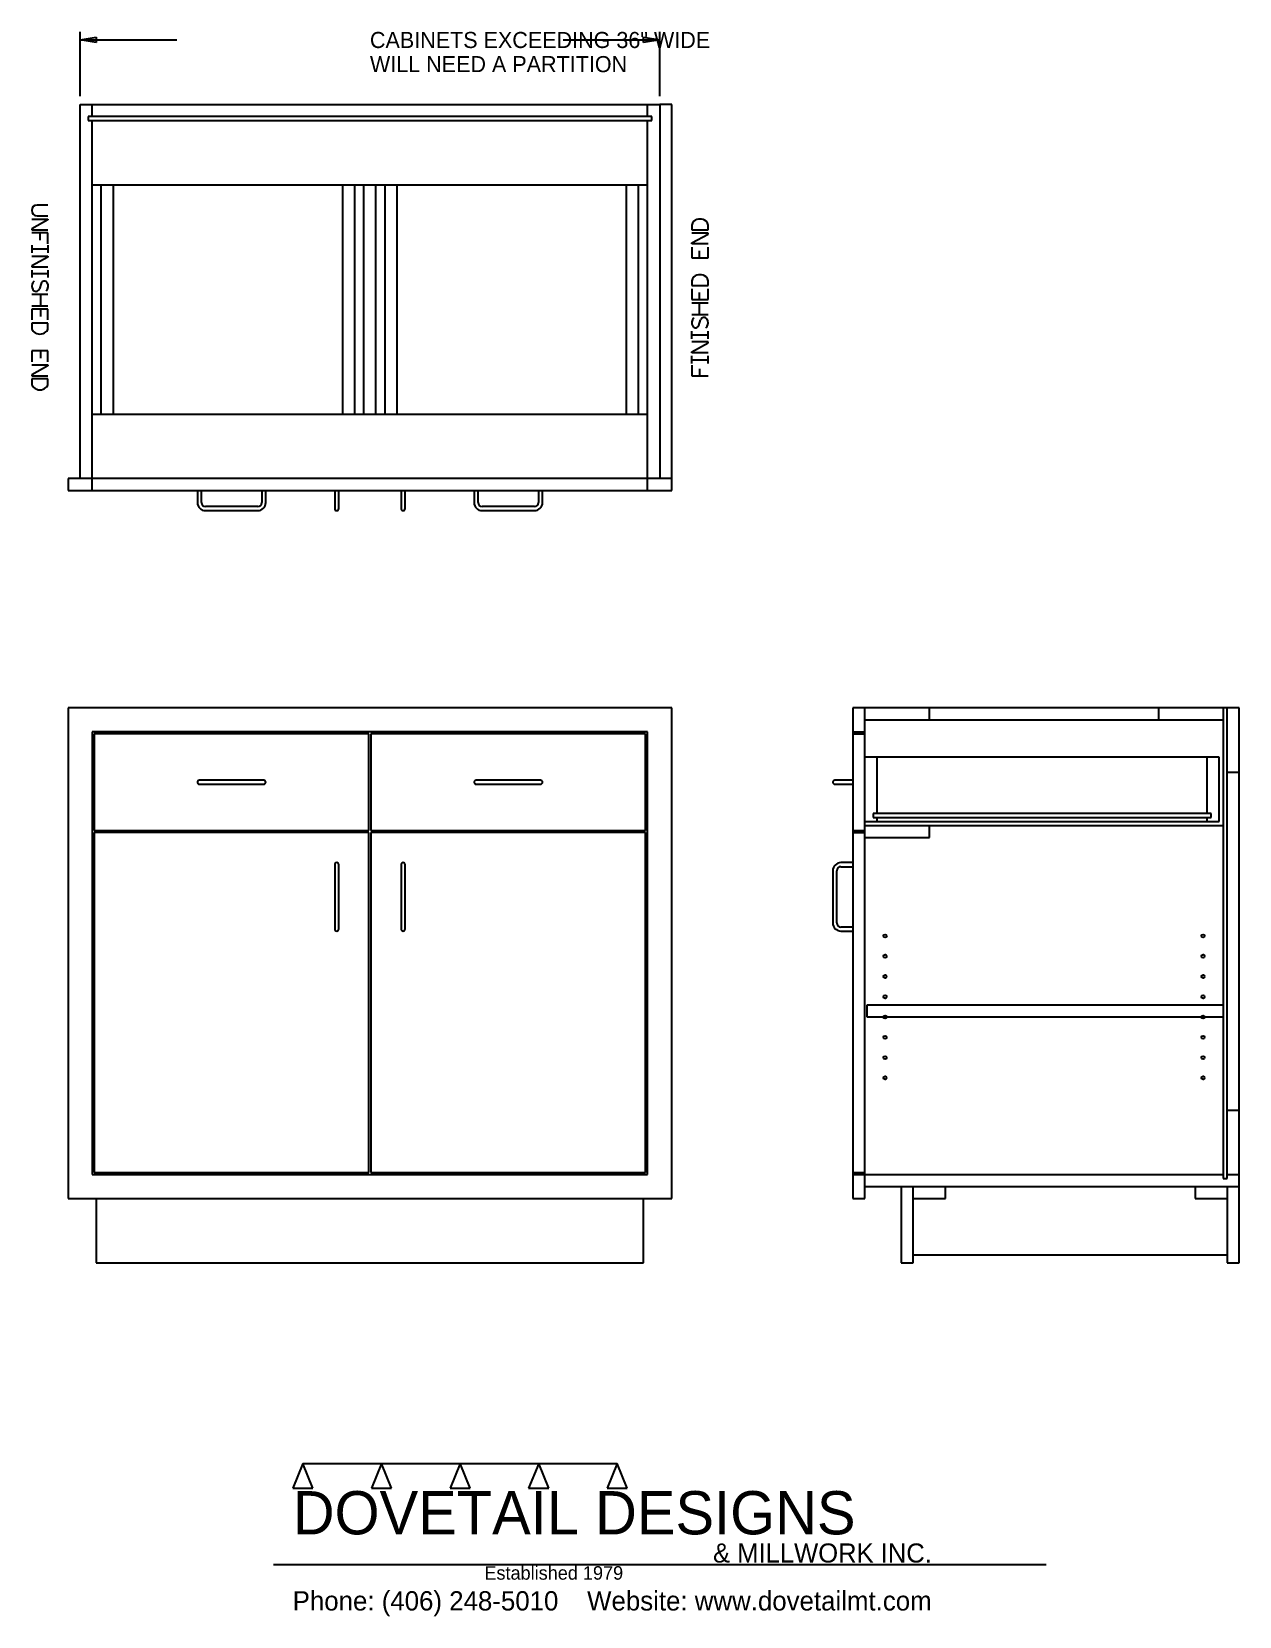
# Model space of a CAD drawing. Extents: x -3 to 72, y -22 to 76.5.
import ezdxf

# ---------------------------------------------------------------- set-up
doc = ezdxf.new("R2010")
doc.units = 0
doc.header["$MEASUREMENT"] = 0
for name, color, linetype in [('APS_GEOMETRY', 7, 'Continuous'), ('CONSTRUCTION', 7, 'Continuous'), ('DIMENSIONS', 7, 'Continuous'), ('TEXT', 7, 'Continuous')]:
    doc.layers.add(name, color=color, linetype=linetype)

msp = doc.modelspace()

# ---------------------------------------------------------------- linework, layer by layer
at = {"layer": 'APS_GEOMETRY'}
for p, q in [((0, 48.75), (0, 72)), ((0, 72), (36, 72)), ((0.75, 71.25), (0.75, 72)), ((35.25, 71.25), (35.25, 72)), ((36, 72), (36, 48.75)), ((36.75, 72), (36, 72)), ((36.75, 48.75), (36.75, 72)), ((35.5, 71.25), (0.5, 71.25)), ((0.5, 71.25), (0.5, 71)), ((0.5, 71), (35.5, 71)), ((0.75, 48), (0.75, 71)), ((35.25, 48), (35.25, 71)), ((35.5, 71), (35.5, 71.25)), ((0.75, 67), (35.25, 67)), ((1.3125, 52.75), (1.3125, 67)), ((2.0625, 52.75), (2.0625, 67)), ((16.3125, 52.75), (16.3125, 67)), ((17.0625, 52.75), (17.0625, 67)), ((17.625, 52.75), (17.625, 67)), ((18.375, 52.75), (18.375, 67)), ((18.9375, 52.75), (18.9375, 67)), ((19.6875, 52.75), (19.6875, 67)), ((33.9375, 52.75), (33.9375, 67)), ((34.6875, 52.75), (34.6875, 67)), ((0.75, 52.75), (35.25, 52.75)), ((36.75, 48.75), (-0.75, 48.75)), ((-0.75, 48.75), (-0.75, 48)), ((36.75, 48), (36.75, 48.75)), ((-0.75, 48), (36.75, 48)), ((7.28125, 48), (7.28125, 47.25)), ((7.53125, 47.25), (7.53125, 48)), ((11.28125, 48), (11.28125, 47.25)), ((11.53125, 47.25), (11.53125, 48)), ((15.8125, 48), (15.8125, 46.875)), ((16.0625, 46.875), (16.0625, 48)), ((19.9375, 48), (19.9375, 46.875)), ((20.1875, 46.875), (20.1875, 48)), ((24.46875, 48), (24.46875, 47.25)), ((24.71875, 47.25), (24.71875, 48)), ((28.46875, 48), (28.46875, 47.25)), ((28.71875, 47.25), (28.71875, 48)), ((11.03125, 47), (7.78125, 47)), ((7.78125, 46.75), (11.03125, 46.75)), ((28.21875, 47), (24.96875, 47)), ((24.96875, 46.75), (28.21875, 46.75)), ((36.75, 34.5), (-0.75, 34.5)), ((-0.75, 34.5), (-0.75, 4)), ((36.75, 4), (36.75, 34.5)), ((72, 34.5), (48, 34.5)), ((48, 34.5), (48, 4)), ((48.75, 4), (48.75, 34.5)), ((52.75, 33.75), (52.75, 34.5)), ((67, 33.75), (67, 34.5)), ((71, 34.5), (71, 5.25)), ((71.25, 5.25), (71.25, 34.5)), ((72, 0), (72, 34.5)), ((48.75, 33.75), (71, 33.75)), ((35.25, 33), (0.75, 33)), ((0.75, 33), (0.75, 5.5)), ((17.9375, 32.875), (0.875, 32.875)), ((0.875, 32.875), (0.875, 26.875)), ((17.9375, 26.875), (17.9375, 32.875)), ((35.125, 32.875), (18.0625, 32.875)), ((18.0625, 32.875), (18.0625, 26.875)), ((35.125, 26.875), (35.125, 32.875)), ((35.25, 5.5), (35.25, 33)), ((48, 33), (48.75, 33)), ((48, 32.875), (48.75, 32.875)), ((70.75, 31.4375), (48.75, 31.4375)), ((49.5, 27.9375), (49.5, 31.4375)), ((70, 27.9375), (70, 31.4375)), ((70.75, 27.4375), (70.75, 31.4375)), ((11.40625, 30), (7.40625, 30)), ((7.40625, 29.75), (11.40625, 29.75)), ((28.59375, 30), (24.59375, 30)), ((24.59375, 29.75), (28.59375, 29.75)), ((48, 30), (46.875, 30)), ((46.875, 29.75), (48, 29.75)), ((71.25, 30.5), (72, 30.5)), ((70.25, 27.9375), (49.25, 27.9375)), ((49.25, 27.9375), (49.25, 27.6875)), ((49.25, 27.6875), (70.25, 27.6875)), ((49.5, 27.4375), (49.5, 27.6875)), ((70, 27.4375), (70, 27.6875)), ((70.25, 27.6875), (70.25, 27.9375)), ((0.875, 26.875), (17.9375, 26.875)), ((17.9375, 26.75), (0.875, 26.75)), ((0.875, 26.75), (0.875, 5.625)), ((17.9375, 5.625), (17.9375, 26.75)), ((18.0625, 26.875), (35.125, 26.875)), ((35.125, 26.75), (18.0625, 26.75)), ((18.0625, 26.75), (18.0625, 5.625)), ((35.125, 5.625), (35.125, 26.75)), ((48, 26.875), (48.75, 26.875)), ((48, 26.75), (48.75, 26.75)), ((48.75, 27.4375), (70.75, 27.4375)), ((48.75, 27.1875), (71, 27.1875)), ((52.75, 26.4375), (52.75, 27.1875)), ((48.75, 26.4375), (52.75, 26.4375)), ((15.8125, 24.75), (15.8125, 20.75)), ((16.0625, 20.75), (16.0625, 24.75)), ((19.9375, 24.75), (19.9375, 20.75)), ((20.1875, 20.75), (20.1875, 24.75)), ((48, 24.875), (47.25, 24.875)), ((47.25, 24.625), (48, 24.625)), ((46.75, 24.375), (46.75, 21.125)), ((47, 21.125), (47, 24.375)), ((48, 20.875), (47.25, 20.875)), ((47.25, 20.625), (48, 20.625)), ((48.875, 15.279528), (48.875, 16.029528)), ((48.875, 16.029528), (71, 16.029528)), ((71, 15.279528), (48.875, 15.279528)), ((71.25, 9.5), (72, 9.5)), ((0.75, 5.5), (35.25, 5.5)), ((0.875, 5.625), (17.9375, 5.625)), ((18.0625, 5.625), (35.125, 5.625)), ((48, 5.625), (48.75, 5.625)), ((48, 5.5), (71, 5.5)), ((71, 5.25), (71.25, 5.25)), ((71.25, 5.5), (72, 5.5)), ((-0.75, 4), (36.75, 4)), ((1, 4), (1, 0)), ((35, 0), (35, 4)), ((48, 4), (48.75, 4)), ((48.75, 4.75), (72, 4.75)), ((51, 4.75), (51, 0)), ((51.75, 0), (51.75, 4.75)), ((51.75, 4), (53.75, 4)), ((53.75, 4), (53.75, 4.75)), ((69.25, 4.75), (69.25, 4)), ((69.25, 4), (71.25, 4)), ((71.25, 4.75), (71.25, 0)), ((1, 0), (35, 0)), ((51, 0), (51.75, 0)), ((51.75, 0.5), (71.25, 0.5)), ((71.25, 0), (72, 0))]:
    msp.add_line(p, q, dxfattribs=at)
for centre in [(50, 20.318898), (69.75, 20.318898), (50, 19.059055), (69.75, 19.059055), (50, 17.799213), (69.75, 17.799213), (50, 16.53937), (69.75, 16.53937), (50, 15.279528), (69.75, 15.279528), (50, 14.019685), (69.75, 14.019685), (50, 12.759843), (69.75, 12.759843), (50, 11.5), (69.75, 11.5)]:
    msp.add_circle(centre, 0.098425, dxfattribs=at)
for centre, radius, start, end in [((7.78125, 47.25), 0.5, 180, 270), ((7.78125, 47.25), 0.25, 180, 270), ((11.03125, 47.25), 0.25, 270, 0), ((11.03125, 47.25), 0.5, 270, 0), ((15.9375, 46.875), 0.125, 180, 0), ((20.0625, 46.875), 0.125, 180, 0), ((24.96875, 47.25), 0.5, 180, 270), ((24.96875, 47.25), 0.25, 180, 270), ((28.21875, 47.25), 0.25, 270, 0), ((28.21875, 47.25), 0.5, 270, 0), ((7.40625, 29.875), 0.125, 90, 270), ((11.40625, 29.875), 0.125, 270, 90), ((24.59375, 29.875), 0.125, 90, 270), ((28.59375, 29.875), 0.125, 270, 90), ((46.875, 29.875), 0.125, 90, 270), ((15.9375, 24.75), 0.125, 0, 180), ((20.0625, 24.75), 0.125, 0, 180), ((47.25, 24.375), 0.5, 90, 180), ((47.25, 24.375), 0.25, 90, 180), ((15.9375, 20.75), 0.125, 180, 0), ((20.0625, 20.75), 0.125, 180, 0), ((47.25, 21.125), 0.5, 180, 270), ((47.25, 21.125), 0.25, 180, 270)]:
    msp.add_arc(centre, radius, start, end, dxfattribs=at)
at = {"layer": 'CONSTRUCTION'}
for p, q in [((13.831379, -12.46178), (13.2078, -14.002913)), ((13.831379, -12.46178), (18.714561, -12.461764)), ((14.454958, -14.002913), (13.831379, -12.46178)), ((18.714561, -12.461764), (18.090982, -14.002897)), ((19.33814, -14.002897), (18.714561, -12.461764)), ((18.714561, -12.461764), (23.597731, -12.461764)), ((23.597731, -12.461764), (22.974152, -14.002897)), ((24.22131, -14.002897), (23.597731, -12.461764)), ((23.597731, -12.461764), (28.480901, -12.461764)), ((28.480901, -12.461764), (27.857322, -14.002897)), ((29.10448, -14.002897), (28.480901, -12.461764)), ((28.480901, -12.461764), (33.363373, -12.46178)), ((33.363373, -12.46178), (32.739794, -14.002913)), ((33.986952, -14.002913), (33.363373, -12.46178)), ((13.2078, -14.002913), (14.454958, -14.002913)), ((18.090982, -14.002897), (19.33814, -14.002897)), ((22.974152, -14.002897), (24.22131, -14.002897)), ((27.857322, -14.002897), (29.10448, -14.002897)), ((32.739794, -14.002913), (33.986952, -14.002913)), ((12, -18.74101), (60, -18.74101))]:
    msp.add_line(p, q, dxfattribs=at)
at = {"layer": 'DIMENSIONS'}
for p, q in [((0, 72.5), (0, 76.5)), ((0, 76), (1, 76.1667)), ((0, 76), (6, 76)), ((1, 75.8333), (0, 76)), ((1, 76.1667), (1, 75.8333)), ((30, 76), (36, 76)), ((35, 76.1667), (36, 76)), ((35, 75.8333), (35, 76.1667)), ((36, 76), (35, 75.8333)), ((36, 72.5), (36, 76.5))]:
    msp.add_line(p, q, dxfattribs=at)
at = {"layer": 'TEXT'}
for p, q in [((-2.009492, 65.741491), (-2.676159, 65.741491)), ((-2.676159, 65.074824), (-2.009492, 65.074824)), ((-3, 64.87325), (-2, 64.87325)), ((-2, 64.817695), (-3, 64.262139)), ((-3, 64.262139), (-3, 64.206584)), ((-3, 64.206584), (-2, 64.206584)), ((-2, 64.87325), (-2, 64.817695)), ((38.000001, 64.483838), (38, 64.194947)), ((38, 64.194947), (39, 64.194947)), ((39, 64.194947), (39, 64.483836)), ((-3.000239, 63.239883), (-3, 63.004224)), ((-2, 64.006584), (-3, 64.006584)), ((-2.5, 63.995473), (-2.5, 63.562139)), ((-2.000239, 63.239883), (-2, 63.004224)), ((-2, 63.339917), (-2, 64.006584)), ((39, 63.994947), (38, 63.994947)), ((38, 63.383836), (39, 63.939391)), ((38, 63.32828), (38, 63.383836)), ((39, 63.32828), (38, 63.32828)), ((38, 63.12828), (38, 62.461613)), ((39, 63.939391), (39, 63.994947)), ((39, 62.461613), (39, 63.12828)), ((-3, 63.004224), (-3.000239, 62.768565)), ((-2, 63.004224), (-3, 63.004224)), ((-3, 62.568598), (-2, 62.568598)), ((-2, 62.513043), (-3, 61.957487)), ((-2, 63.004224), (-2.000239, 62.768565)), ((-2, 62.568598), (-2, 62.513043)), ((38, 62.461613), (39, 62.461613)), ((38.466667, 62.472724), (38.466667, 62.906058)), ((-3.000239, 61.701898), (-3, 61.466239)), ((-3, 61.466239), (-3.000239, 61.230579)), ((-3, 61.957487), (-3, 61.901932)), ((-3, 61.901932), (-2, 61.901932)), ((-2, 61.466239), (-3, 61.466239)), ((-2.000239, 61.701898), (-2, 61.466239)), ((-2, 61.466239), (-2.000239, 61.230579)), ((-2, 60.188913), (-3, 60.188913)), ((-2.424632, 60.868471), (-2.535748, 60.53514)), ((-2.466667, 60.177802), (-2.466667, 59.477801)), ((38.000001, 61.0222), (38, 60.73331)), ((38, 60.73331), (39, 60.73331)), ((38, 60.53331), (38, 59.866643)), ((38.466667, 59.877754), (38.466667, 60.311087)), ((39, 60.73331), (39, 61.022199)), ((39, 59.866643), (39, 60.53331)), ((-2, 59.46669), (-3, 59.46669)), ((-2, 59.26669), (-3, 59.26669)), ((-3, 59.26669), (-3, 58.600024)), ((-2.466667, 59.255579), (-2.466667, 58.822246)), ((-2, 58.600024), (-2, 59.26669)), ((38, 59.866643), (39, 59.866643)), ((38, 59.666643), (39, 59.666643)), ((38.466667, 58.955532), (38.466667, 59.655532)), ((-2, 58.400024), (-3, 58.400024)), ((-3, 58.400024), (-3, 58.111135)), ((-2.000001, 58.111133), (-2, 58.400024)), ((38, 58.944421), (39, 58.944421)), ((38.424632, 58.264862), (38.535748, 58.598194)), ((38, 57.667095), (38.000239, 57.902754)), ((38, 57.667095), (39, 57.667095)), ((38.000239, 57.431435), (38, 57.667095)), ((39, 57.231402), (38, 57.231402)), ((38, 56.62029), (39, 57.175846)), ((39, 57.667095), (39.000239, 57.902754)), ((39.000239, 57.431435), (39, 57.667095)), ((39, 57.175846), (39, 57.231402)), ((-2, 56.67172), (-3, 56.67172)), ((-3, 56.67172), (-3, 56.005053)), ((-2.466667, 56.660609), (-2.466667, 56.227275)), ((-2, 56.005053), (-2, 56.67172)), ((38, 56.564735), (38, 56.62029)), ((39, 56.564735), (38, 56.564735)), ((38, 56.129109), (38.000239, 56.364768)), ((39, 56.129109), (39.000239, 56.364768)), ((-3, 55.805053), (-2, 55.805053)), ((-2, 55.749498), (-3, 55.193942)), ((-3, 55.193942), (-3, 55.138387)), ((-2, 55.805053), (-2, 55.749498)), ((38, 56.129109), (39, 56.129109)), ((38.000239, 55.89345), (38, 56.129109)), ((38, 55.793416), (38, 55.12675)), ((38.5, 55.137861), (38.5, 55.571194)), ((39.000239, 55.89345), (39, 56.129109)), ((-3, 55.138387), (-2, 55.138387)), ((-2, 54.938387), (-3, 54.938387)), ((-3, 54.938387), (-3, 54.649498)), ((-2.000001, 54.649496), (-2, 54.938387)), ((38, 55.12675), (39, 55.12675))]:
    msp.add_line(p, q, dxfattribs=at)
for centre, radius, start, end in [((-2.676159, 65.408157), 0.333333, 90, 270), ((38.326311, 64.48478), 0.326311, 128.7145, 180.1655), ((38.5, 64.273239), 0.600011, 50.978158, 129.021842), ((38.67369, 64.484779), 0.326311, 359.83436, 51.285807), ((38.326311, 61.023143), 0.326311, 128.7145, 180.1655), ((38.5, 60.811602), 0.600011, 50.978158, 129.021842), ((38.67369, 61.023142), 0.326311, 359.83436, 51.285807), ((-2.571213, 60.707346), 0.433656, 150.02251, 209.973977), ((-2.751049, 60.603008), 0.225744, 209.837943, 342.503854), ((-2.739354, 60.805455), 0.238989, 119.759272, 150.255342), ((-2.222825, 60.808408), 0.210556, 33.306702, 163.425563), ((-2.393348, 60.702895), 0.411044, 312.9037, 32.5462), ((-2.67369, 58.110191), 0.326311, 179.83436, 231.285807), ((-2.326311, 58.11019), 0.326311, 308.7145, 0.1655), ((38.393348, 58.430438), 0.411044, 132.9037, 212.5462), ((38.222825, 58.324925), 0.210556, 213.306702, 343.425563), ((38.751049, 58.530326), 0.225744, 29.837943, 162.503854), ((38.739354, 58.327878), 0.238989, 299.759272, 330.255342), ((38.571213, 58.425987), 0.433656, 330.02251, 29.973977), ((-2.5, 58.321731), 0.600011, 230.978158, 309.021842), ((-2.67369, 54.648554), 0.326311, 179.83436, 231.285807), ((-2.5, 54.860094), 0.600011, 230.978158, 309.021842), ((-2.326311, 54.648553), 0.326311, 308.7145, 0.1655)]:
    msp.add_arc(centre, radius, start, end, dxfattribs=at)

# ---------------------------------------------------------------- texts
for s, height, p in [('CABINETS EXCEEDING 36" WIDE', 1, (18, 75.5)), ('WILL NEED A PARTITION', 1, (18, 74)), ('DOVETAIL DESIGNS', 2.688, (13.2078, -16.869403)), ('& MILLWORK INC.', 1.188, (39.312436, -18.62101)), ('Established 1979', 0.84, (25.109495, -19.685533)), ('Phone: (406) 248-5010    Website: www.dovetailmt.com', 1.2, (13.2, -21.6))]:
    msp.add_text(s, height=height, dxfattribs=at).set_placement(p)

doc.saveas('drawing.dxf')
